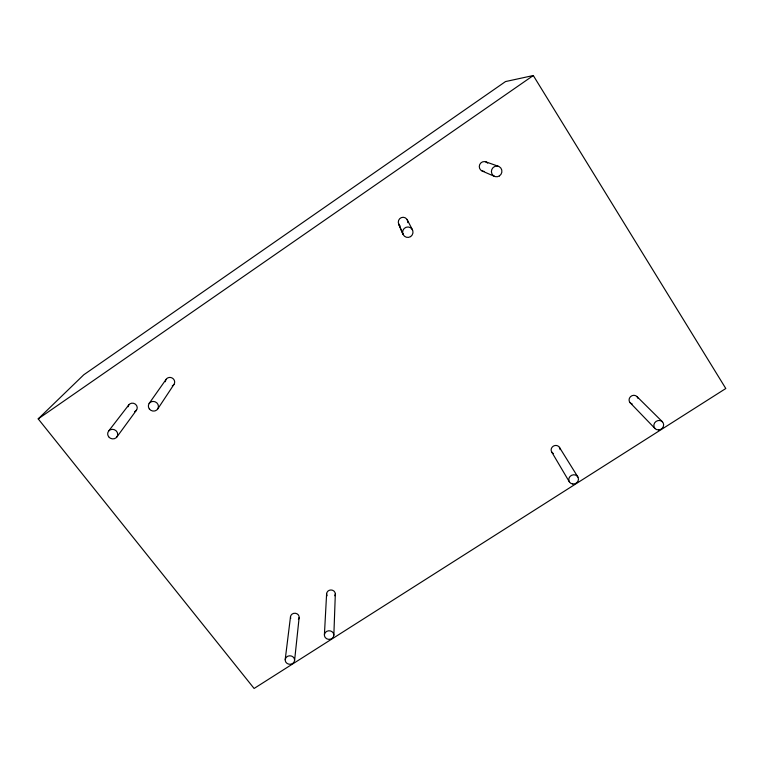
<?xml version="1.0" encoding="UTF-8"?>
<svg xmlns="http://www.w3.org/2000/svg" width="764" height="764" viewBox="0 0 764 764"><rect width="100%" height="100%" fill="white"/><g stroke="black" fill="none" stroke-linecap="round" stroke-linejoin="round"><path stroke-width="1.15" d="M333.849 635.199A4.737 4.307 -0.5 0 0 326.897 631.265A4.737 4.307 -0.5 0 0 326.62 638.723A4.737 4.307 -0.5 0 0 333.849 635.199L335.32 594.115M324.394 634.932L326.61 593.857M294.589 660.478A4.718 4.259 1.9 0 0 287.942 656.152A4.718 4.259 1.9 0 0 287.159 663.486A4.718 4.259 1.9 0 0 294.589 660.478L299.135 617.608M285.201 659.609L290.492 616.787M157.68 409.036L173.944 384.464M149.114 403.478L166.122 379.336M116.768 437.132L136.536 410.096M108.584 431.106L128.887 404.786M38.2 418.873L83.763 374.79L505.52 81.567L533.291 75.531L725.8 388.513L254.106 688.469L38.2 418.873L533.291 75.531M485.761 161.834L498.51 166.332M482.103 171.002L494.48 176.369M636.87 396.478L662.359 421.728M630.061 402.657L655.14 428.661M559.41 447.303L577.918 477.051M551.656 451.925L569.285 481.769M407.164 219.669L412.503 229.897M398.751 224.196L403.115 234.519M398.617 223.89L402.972 234.185M290.712 618.468A4.345 3.963 2.2 0 1 295.382 613.263A4.345 3.963 2.2 0 1 298.409 619.451M327.078 595.786A4.364 4.011 -0.3 0 1 330.955 589.97A4.364 4.011 -0.3 0 1 334.871 595.767M553.413 453.568A4.517 4.231 -24.5 0 1 551.407 448.478A4.517 4.231 -24.5 0 1 556.421 445.488A4.517 4.231 -24.5 0 1 560.079 449.595M632.153 403.917A4.603 4.278 -33 0 1 630.491 396.678A4.603 4.278 -33 0 1 637.94 398.311M128.037 406.773A4.67 4.364 24.6 0 1 135.343 404.127A4.67 4.364 24.6 0 1 134.588 411.653M165.396 381.733A4.679 4.431 24.9 0 1 169.245 377.464A4.679 4.431 24.9 0 1 174.412 380.596A4.679 4.431 24.9 0 1 172.272 385.906M400.002 225.791A4.804 4.746 -69.6 0 1 401.281 217.635A4.804 4.746 -69.6 0 1 407.756 222.63M484.099 171.394A4.937 4.775 -66.4 0 1 479.716 164.556A4.937 4.775 -66.4 0 1 487.709 163.171M572.694 483.994A4.918 4.574 -23.8 0 0 578.195 477.634A4.918 4.574 -23.8 0 0 569.915 476.583A4.918 4.574 -23.8 0 0 572.694 483.994M658.434 429.931A5.023 4.632 -32 0 0 663.152 422.788A5.023 4.632 -32 0 0 654.652 422.855A5.023 4.632 -32 0 0 658.434 429.931M108.622 436.741A5.1 4.737 23.4 0 0 117.303 436.273A5.1 4.737 23.4 0 0 112.117 429.33A5.1 4.737 23.4 0 0 108.622 436.741M149.295 408.912A5.109 4.804 23.5 0 0 158.014 408.444A5.109 4.804 23.5 0 0 152.886 401.415A5.109 4.804 23.5 0 0 149.295 408.912M410.602 236.601A5.252 5.195 -62.9 0 0 410.211 227.538A5.252 5.195 -62.9 0 0 402.609 232.476A5.252 5.195 -62.9 0 0 410.602 236.601M499.389 175.93A5.415 5.224 -64.2 0 0 499.188 166.628A5.415 5.224 -64.2 0 0 491.405 171.69A5.415 5.224 -64.2 0 0 499.389 175.93"/></g></svg>
